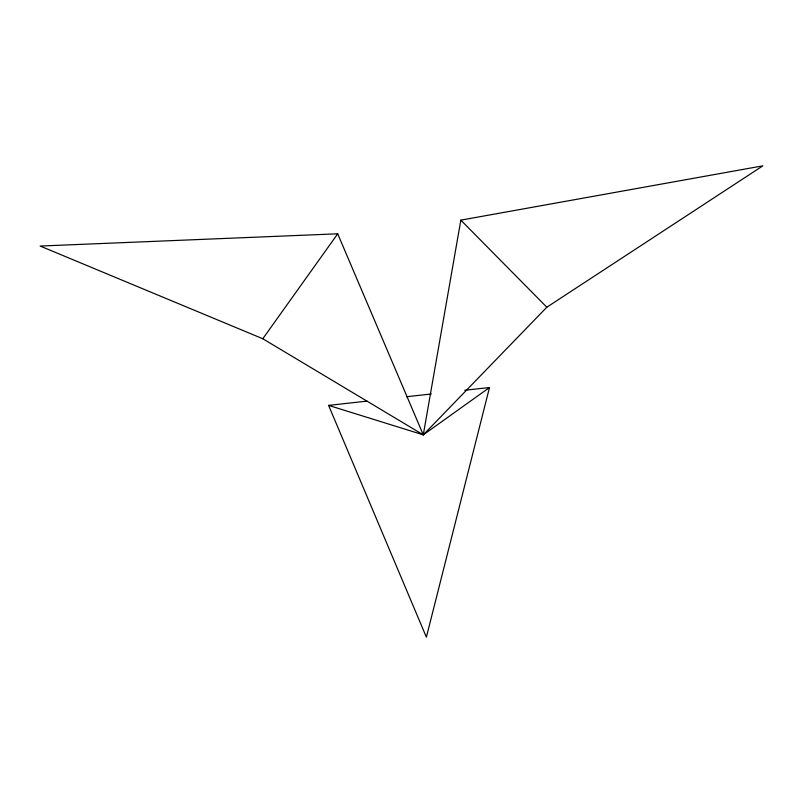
<?xml version="1.0" encoding="UTF-8"?>
<svg xmlns="http://www.w3.org/2000/svg" width="803" height="803" viewBox="0 0 803 803"><rect width="100%" height="100%" fill="white"/><g stroke="black" fill="none" stroke-linecap="round" stroke-linejoin="round"><path stroke-width="1.2" d="M489.499 387.528L423.281 434.845L337.702 233.803L40.15 246.049L262.792 338.746L423.281 434.845L546.823 307.218L762.85 165.84L460.842 220.142L423.281 434.845L328.598 405.385L426.383 637.16L489.499 387.528L464.746 390.268M262.792 338.746L337.702 233.803M328.598 405.385L366.971 401.129M406.569 396.732L431.321 393.982M460.842 220.142L546.823 307.218"/></g></svg>
